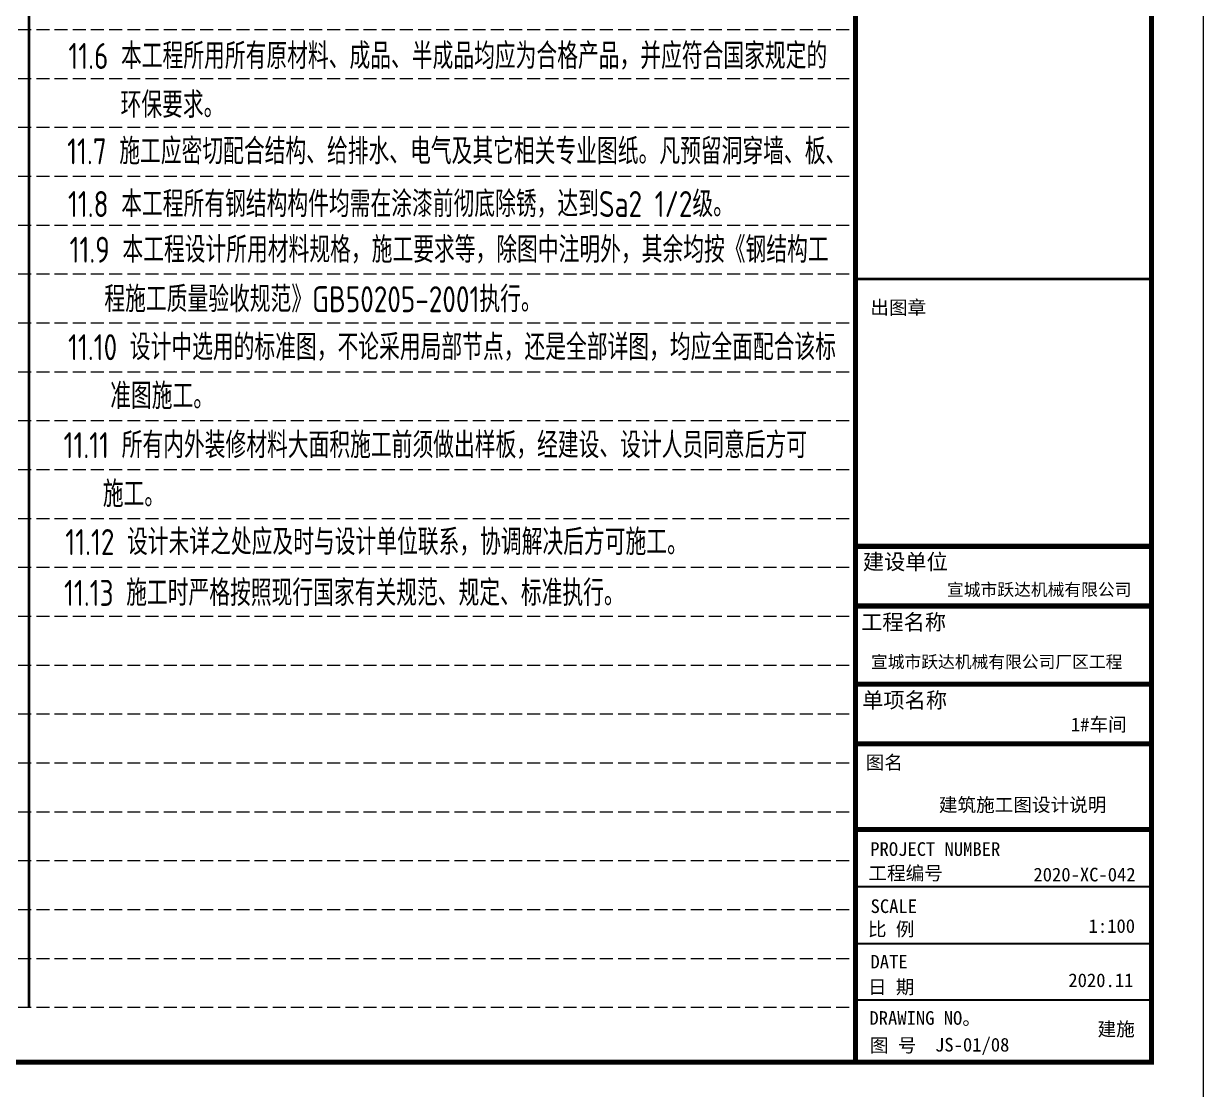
# Model space of a CAD drawing. Extents: x 1680110 to 2520911, y 137232 to 777463.
# Drawn here: x 2431239 to 2453959, y 692827 to 713354 of the extents above; entities that cross this region are included whole.
import ezdxf

# ---------------------------------------------------------------- set-up
doc = ezdxf.new("R2010")
doc.units = 0
doc.header["$LTSCALE"] = 1000
doc.header["$MEASUREMENT"] = 0
doc.linetypes.add('DASH', pattern=[0.35, 0.25, -0.1])
for name, color, linetype in [('3T_BAR', 7, 'Continuous'), ('DOTE', 1, 'Continuous'), ('PUB_TEXT', 7, 'Continuous'), ('PUB_TITLE', 4, 'Continuous'), ('图框', 4, 'Continuous')]:
    doc.layers.add(name, color=color, linetype=linetype)
doc.styles.add('_HZTXT', font='tssdeng.shx', dxfattribs={"width": 0.7, "bigfont": 'hztxt.shx'})
doc.styles.add('黑体', font='simhei.ttf')

msp = doc.modelspace()

# ---------------------------------------------------------------- linework, layer by layer
for p, q in [((2447258.7, 703286.3, 0), (2452857.6, 703286.3, 0)), ((2447258.7, 702136.3, 0), (2452859.5, 702136.3, 0)), ((2447258.7, 700632.1, 0), (2452879.5, 700632.1, 0)), ((2447258.7, 699482.1, 0), (2452879.5, 699482.1, 0))]:
    msp.add_line(p, q)
at = {"layer": '3T_BAR', "const_width": 50, "elevation": 0}
msp.add_lwpolyline([(2431343.5, 694408.1), (2431343.5, 730189.9)], dxfattribs=at)
at = {"layer": 'DOTE', "color": 251, "linetype": 'DASH'}
for p, q in [((2382136.9, 713240.6, 0), (2447258.7, 713240.6, 0)), ((2382136.9, 712299, 0), (2447258.7, 712299, 0)), ((2382136.9, 711357.4, 0), (2447258.7, 711357.4, 0)), ((2382136.9, 710415.8, 0), (2447258.7, 710415.8, 0)), ((2382136.9, 709474.1, 0), (2447258.7, 709474.1, 0)), ((2382136.9, 708532.5, 0), (2447258.7, 708532.5, 0)), ((2382136.9, 707590.9, 0), (2447258.7, 707590.9, 0)), ((2382136.9, 706649.2, 0), (2447258.7, 706649.2, 0)), ((2382136.9, 705707.6, 0), (2447258.7, 705707.6, 0)), ((2382136.9, 704766, 0), (2447258.7, 704766, 0)), ((2382136.9, 703824.4, 0), (2447258.7, 703824.4, 0)), ((2382136.9, 702882.7, 0), (2447258.7, 702882.7, 0)), ((2382136.9, 701941.1, 0), (2447258.7, 701941.1, 0)), ((2382136.9, 700999.5, 0), (2447258.7, 700999.5, 0)), ((2382136.9, 700057.9, 0), (2447258.7, 700057.9, 0)), ((2382136.9, 699116.2, 0), (2447258.7, 699116.2, 0)), ((2382136.9, 698174.6, 0), (2447258.7, 698174.6, 0)), ((2382136.9, 697233, 0), (2447258.7, 697233, 0)), ((2382136.9, 696291.4, 0), (2447258.7, 696291.4, 0)), ((2382136.9, 695349.7, 0), (2447258.7, 695349.7, 0)), ((2382136.9, 694408.1, 0), (2447258.7, 694408.1, 0))]:
    msp.add_line(p, q, dxfattribs=at)
at = {"layer": 'PUB_TEXT'}
msp.add_line((2447258.7, 698661.3, 0), (2447258.7, 704668.2, 0), dxfattribs=at)
at = {"layer": 'PUB_TITLE', "elevation": 0}
msp.add_lwpolyline([(2379658.7, 692352.3), (2453958.7, 692352.3), (2453958.7, 734352.3), (2379658.7, 734352.3)], close=True, dxfattribs=at)
at = {"layer": 'PUB_TITLE', "const_width": 100, "elevation": 0}
msp.add_lwpolyline([(2382158.7, 693352.3), (2452958.7, 693352.3), (2452958.7, 733352.3), (2382158.7, 733352.3)], close=True, dxfattribs=at)
at = {"layer": '图框', "color": 4}
msp.add_line((2447258.7, 733352.3, 0), (2447258.7, 693352.3, 0), dxfattribs=at)
at = {"layer": '图框', "color": 0}
for p, q in [((2447258.7, 703286.3, 0), (2452936.9, 703286.3, 0)), ((2447258.7, 697832, 0), (2452958.7, 697832, 0))]:
    msp.add_line(p, q, dxfattribs=at)
at = {"layer": '图框', "color": 4, "elevation": 0}
for points, const_width in [([(2447258.7, 733352.3), (2447258.7, 693352.3)], 98.6), ([(2447258.7, 703286.3), (2452936.9, 703286.3)], 99.6), ([(2447258.7, 702136.3), (2452938.7, 702136.3)], 99.6), ([(2447258.7, 700632.1), (2452958.7, 700632.1)], 99.6), ([(2447258.7, 699482.1), (2452958.7, 699482.1)], 99.6), ([(2447258.7, 697832), (2452958.7, 697832)], 99.6), ([(2447258.7, 696733.1), (2452958.7, 696733.1)], 40.3), ([(2447258.7, 695636.2), (2452958.7, 695636.2)], 40.3), ([(2447258.7, 694547.5), (2452958.7, 694547.5)], 40.3)]:
    msp.add_lwpolyline(points, dxfattribs=dict(at, const_width=const_width))
at = {"layer": '图框', "color": 4, "const_width": 98.6, "elevation": 0}
msp.add_lwpolyline([(2447258.7, 733352.3), (2452958.7, 733352.3), (2452958.7, 693352.3), (2447258.7, 693352.3)], close=True, dxfattribs=at)
at = {"layer": '图框', "color": 0, "elevation": 0}
for points, const_width in [([(2447258.7, 708434.7), (2452958.7, 708434.7)], 50), ([(2447258.7, 703286.3), (2452936.9, 703286.3)], 40.3), ([(2447258.7, 697832), (2452958.7, 697832)], 40.3)]:
    msp.add_lwpolyline(points, dxfattribs=dict(at, const_width=const_width))

# ---------------------------------------------------------------- texts
at = {"style": '_HZTXT', "width": 0.8}
for s, p in [('11.6 本工程所用所有原材料、成品、半成品均应为合格产品，并应符合国家规定的', (2432100.7, 712480.7, 0)), ('环保要求。', (2433106.3, 711539.1, 0)), ('11.7 施工应密切配合结构、给排水、电气及其它相关专业图纸。凡预留洞穿墙、板、 ', (2432077, 710644, 0)), ('11.8 本工程所有钢结构构件均需在涂漆前彻底除锈，达到Sa2 1/2级。', (2432093, 709629, 0)), ('11.9 本工程设计所用材料规格，施工要求等，除图中注明外，其余均按《钢结构工', (2432123.5, 708749.3, 0)), ('程施工质量验收规范》GB50205-2001执行。', (2432794.5, 707795.9, 0)), ('11.10 设计中选用的标准图，不论采用局部节点，还是全部详图，均应全面配合该标', (2432094.9, 706871.9, 0)), ('准图施工。', (2432906.2, 705930.3, 0)), ('11.11 所有内外装修材料大面积施工前须做出样板，经建设、设计人员同意后方可', (2432007.9, 704985.3, 0)), ('施工。', (2432764.1, 704043.7, 0)), ('11.12 设计未详之处应及时与设计单位联系，协调解决后方可施工。', (2432041.7, 703118.9, 0)), ('11.13 施工时严格按照现行国家有关规范、规定、标准执行。', (2432017.9, 702138.9, 0))]:
    msp.add_text(s, height=500, dxfattribs=at).set_placement(p)
at = {"layer": 'PUB_TEXT', "style": '黑体'}
for s, height, p in [('宣城市跃达机械有限公司', 236.65, (2449021.6, 702334.6, 0)), ('宣城市跃达机械有限公司厂区工程', 236.65, (2447557.4, 700944.3, 0)), ('1#车间', 262.94, (2451406.4, 699723.6, 0)), ('建筑施工图设计说明', 262.94, (2448863.6, 698176.6, 0)), ('2020-XC-042', 262.944, (2450685.5, 696833.7, 0)), ('1:100', 262.94, (2451747.9, 695842.4, 0)), ('2020.11', 262.94, (2451358.2, 694798, 0)), ('建施', 262.94, (2451920.1, 693857.4, 0)), ('JS-01/08', 262.94, (2448791.3, 693556.6, 0))]:
    msp.add_text(s, height=height, dxfattribs=at).set_placement(p)
at = {"layer": '图框', "color": 4, "style": '黑体'}
for s, height, p in [('出图章', 262.94, (2447544.6, 707754.3, 0)), ('建设单位', 300, (2447399.8, 702839.9, 0)), ('工程名称', 300, (2447366.6, 701677.9, 0)), ('单项名称', 300, (2447386.6, 700173.7, 0)), ('图名', 262.94, (2447455.8, 698991.6, 0)), ('工程编号', 262.94, (2447507.3, 696860.2, 0)), ('SCALE', 262.94, (2447549.2, 696224.6, 0)), ('比 例', 262.94, (2447498.5, 695781.7, 0)), ('DATE', 262.94, (2447547.8, 695156, 0)), ('日 期', 262.94, (2447498.5, 694668.9, 0)), ('DRAWING NO。', 262.944, (2447527.1, 694071.3, 0)), ('图 号', 262.94, (2447535.8, 693546.3, 0))]:
    msp.add_text(s, height=height, dxfattribs=at).set_placement(p)
at = {"layer": '图框', "color": 0, "style": '黑体'}
msp.add_text('PROJECT NUMBER', height=262.944, dxfattribs=at).set_placement((2447542.8, 697325, 0))

doc.saveas('drawing.dxf')
